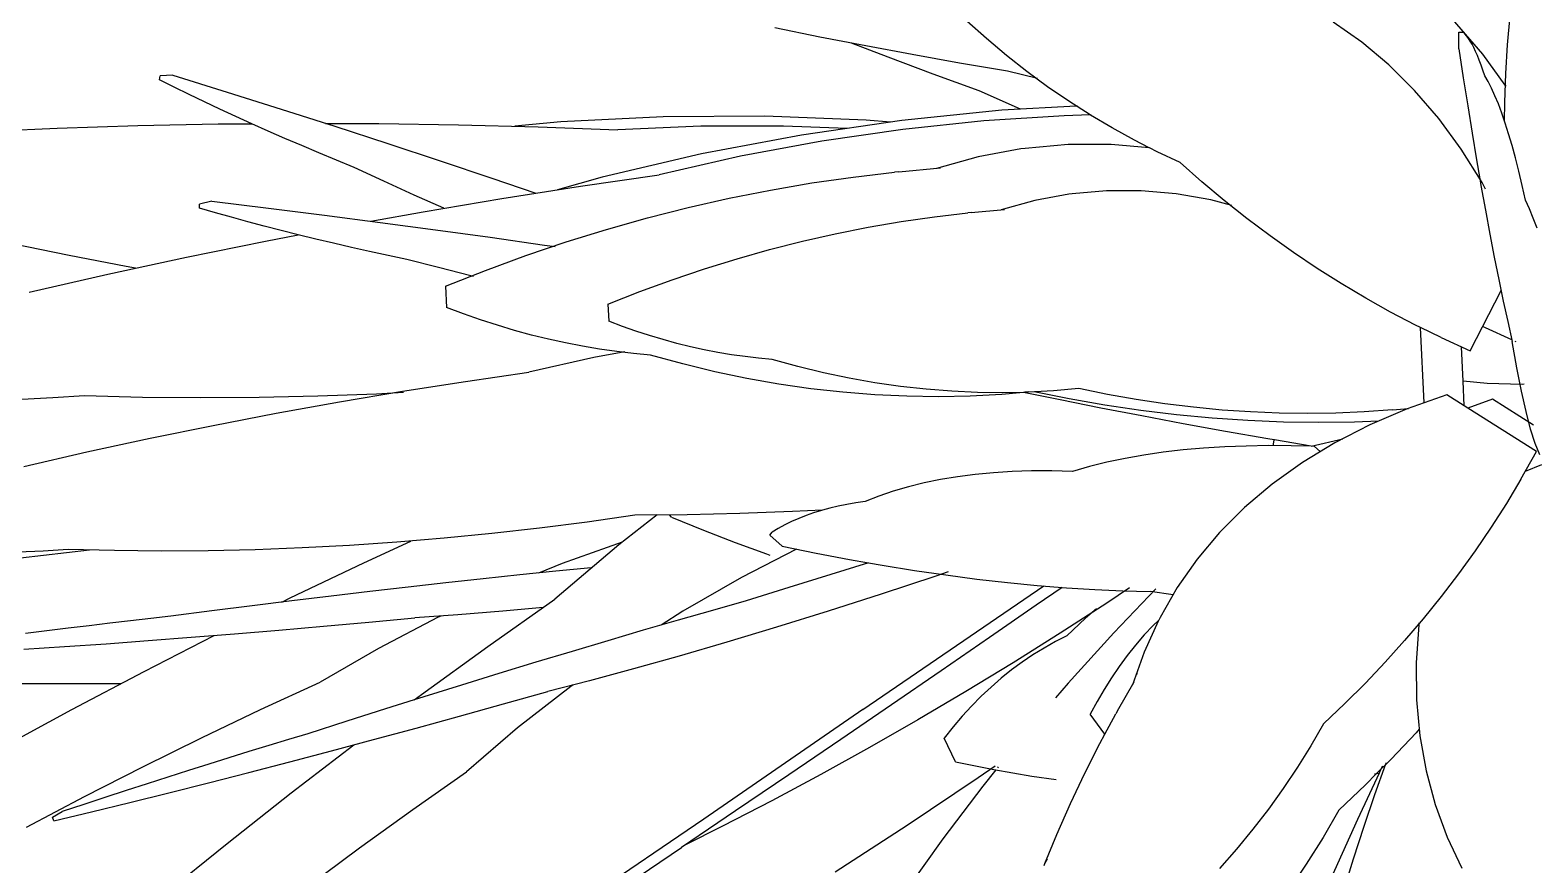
# Model space of a CAD drawing. Header units: metres. Extents: x 244.4 to 340.3, y -4.1 to 64.3.
# Drawn here: x 303.6698 to 304.0445, y 40.7548 to 40.9626 of the extents above; entities that cross this region are included whole.
import ezdxf

# ---------------------------------------------------------------- set-up
doc = ezdxf.new("R2010")
doc.units = ezdxf.units.M
doc.layers.add('Edges', color=7, linetype='Continuous')

msp = doc.modelspace()

# ---------------------------------------------------------------- linework, layer by layer
at = {"layer": 'Edges'}
for p, q in [((303.8662, 40.96086), (303.85497, 40.96311)), ((303.90765, 40.96045), (303.90278, 40.96481)), ((304.00096, 40.95958), (303.99384, 40.96457)), ((304.03105, 40.95655), (304.02356, 40.96529)), ((304.03721, 40.95893), (304.03784, 40.96614)), ((303.8776, 40.95866), (303.8662, 40.96086)), ((303.88322, 40.95584), (303.8741, 40.95933)), ((303.91261, 40.95628), (303.90765, 40.96045)), ((304.00772, 40.95391), (304.00096, 40.95958)), ((304.02515, 40.96203), (304.02615, 40.96204)), ((304.02515, 40.95788), (304.02515, 40.96203)), ((304.02659, 40.96163), (304.02615, 40.96204)), ((304.02704, 40.96112), (304.02659, 40.96163)), ((304.02749, 40.96052), (304.02704, 40.96112)), ((304.02794, 40.95984), (304.02749, 40.96052)), ((304.02839, 40.95907), (304.02794, 40.95984)), ((304.02884, 40.95821), (304.02839, 40.95907)), ((304.03677, 40.95174), (304.03721, 40.95893)), ((303.88919, 40.9565), (303.8776, 40.95866)), ((303.89441, 40.95164), (303.88322, 40.95584)), ((303.90096, 40.95439), (303.88919, 40.9565)), ((303.91767, 40.95229), (303.91261, 40.95628)), ((304.02515, 40.95788), (304.02623, 40.95068)), ((304.02929, 40.95726), (304.02884, 40.95821)), ((304.02974, 40.95622), (304.02929, 40.95726)), ((304.03019, 40.9551), (304.02974, 40.95622)), ((304.03064, 40.95389), (304.03019, 40.9551)), ((304.03667, 40.94887), (304.03105, 40.95655)), ((303.70198, 40.95024), (303.70213, 40.9512)), ((303.70527, 40.95136), (303.70213, 40.9512)), ((303.70527, 40.95136), (303.71882, 40.94714)), ((303.90579, 40.94746), (303.89441, 40.95164)), ((303.9129, 40.95233), (303.90096, 40.95439)), ((303.92034, 40.95055), (303.9129, 40.95233)), ((303.92283, 40.94849), (303.91767, 40.95229)), ((304.01411, 40.94757), (304.00772, 40.95391)), ((304.03109, 40.95259), (304.03064, 40.95389)), ((304.03155, 40.9512), (304.03109, 40.95259)), ((304.03239, 40.94977), (304.03155, 40.9512)), ((304.03652, 40.94457), (304.03677, 40.95174)), ((303.70562, 40.94841), (303.70198, 40.95024)), ((303.70934, 40.94658), (303.70562, 40.94841)), ((303.91613, 40.94289), (303.90579, 40.94746)), ((303.92809, 40.94488), (303.92283, 40.94849)), ((304.02011, 40.94057), (304.01411, 40.94757)), ((304.02623, 40.95068), (304.02732, 40.94369)), ((304.03324, 40.94812), (304.03239, 40.94977)), ((304.03409, 40.94626), (304.03324, 40.94812)), ((304.03685, 40.94862), (304.03667, 40.94887)), ((303.71313, 40.94475), (303.70934, 40.94658)), ((303.71699, 40.94293), (303.71313, 40.94475)), ((303.71882, 40.94714), (303.73224, 40.9429)), ((303.93344, 40.94145), (303.92809, 40.94488)), ((303.93018, 40.94369), (303.92997, 40.94367)), ((304.02732, 40.94369), (304.02842, 40.9369)), ((304.03494, 40.94419), (304.03409, 40.94626)), ((304.03579, 40.94192), (304.03494, 40.94419)), ((304.03649, 40.93988), (304.03652, 40.94457)), ((303.72092, 40.9411), (303.71699, 40.94293)), ((303.7249, 40.93929), (303.72092, 40.9411)), ((303.73224, 40.9429), (303.74554, 40.93863)), ((303.82722, 40.94096), (303.8018, 40.93972)), ((303.85252, 40.94112), (303.82722, 40.94096)), ((303.87767, 40.94018), (303.85252, 40.94112)), ((303.88656, 40.9401), (303.86166, 40.93647)), ((303.88377, 40.93969), (303.87767, 40.94018)), ((303.91144, 40.94262), (303.88656, 40.9401)), ((303.90694, 40.93999), (303.88683, 40.93788)), ((303.92695, 40.94128), (303.90694, 40.93999)), ((303.92997, 40.94367), (303.91144, 40.94262)), ((303.93344, 40.94145), (303.92695, 40.94128)), ((303.93349, 40.94143), (303.93344, 40.94145)), ((303.9337, 40.94143), (303.93349, 40.94143)), ((303.93889, 40.93822), (303.93349, 40.94143)), ((304.02571, 40.93293), (304.02011, 40.94057)), ((304.03664, 40.93943), (304.03579, 40.94192)), ((303.65647, 40.93732), (303.67654, 40.93818)), ((303.67654, 40.93818), (303.69658, 40.93882)), ((303.69658, 40.93882), (303.71658, 40.93922)), ((303.71658, 40.93922), (303.7249, 40.93929)), ((303.72899, 40.93746), (303.7249, 40.93929)), ((303.73313, 40.93564), (303.72899, 40.93746)), ((303.74324, 40.93937), (303.75647, 40.93933)), ((303.74554, 40.93863), (303.75871, 40.93435)), ((303.75647, 40.93933), (303.77634, 40.93904)), ((303.77634, 40.93904), (303.79616, 40.93853)), ((303.8018, 40.93972), (303.79033, 40.93868)), ((303.79616, 40.93853), (303.81593, 40.93778)), ((303.83661, 40.93864), (303.81593, 40.93778)), ((303.85716, 40.9387), (303.83661, 40.93864)), ((303.86166, 40.93647), (303.83679, 40.93175)), ((303.87295, 40.93812), (303.85716, 40.9387)), ((303.88683, 40.93788), (303.86665, 40.93493)), ((303.94443, 40.93517), (303.93889, 40.93822)), ((304.02842, 40.9369), (304.02951, 40.93032)), ((304.03749, 40.93674), (304.03664, 40.93943)), ((304.03834, 40.93385), (304.03749, 40.93674)), ((303.73734, 40.93382), (303.73313, 40.93564)), ((303.74161, 40.932), (303.73734, 40.93382)), ((303.75871, 40.93435), (303.77174, 40.93004)), ((303.86665, 40.93493), (303.84645, 40.93117)), ((303.91616, 40.93301), (303.90559, 40.93106)), ((303.91723, 40.93312), (303.91616, 40.93301)), ((303.92791, 40.93411), (303.91723, 40.93312)), ((303.93866, 40.93413), (303.92791, 40.93411)), ((303.94811, 40.9333), (303.93866, 40.93413)), ((303.94811, 40.9333), (303.94443, 40.93517)), ((303.94821, 40.93329), (303.94811, 40.9333)), ((303.95005, 40.93232), (303.94821, 40.93329)), ((304.0309, 40.92465), (304.02571, 40.93293)), ((304.03919, 40.93075), (304.03834, 40.93385)), ((303.74596, 40.93019), (303.74161, 40.932)), ((303.75036, 40.92838), (303.74596, 40.93019)), ((303.77174, 40.93004), (303.78464, 40.92572)), ((303.83679, 40.93175), (303.81202, 40.92595)), ((303.84645, 40.93117), (303.82626, 40.92659)), ((303.90559, 40.93106), (303.89519, 40.92816)), ((303.95577, 40.92965), (303.95005, 40.93232)), ((303.96123, 40.92483), (303.95577, 40.92965)), ((304.02951, 40.93032), (304.03034, 40.92555)), ((304.04004, 40.92744), (304.03919, 40.93075)), ((303.75776, 40.92494), (303.75036, 40.92838)), ((303.76532, 40.92151), (303.75776, 40.92494)), ((303.78464, 40.92572), (303.79554, 40.92201)), ((303.81202, 40.92595), (303.80092, 40.92285)), ((303.80668, 40.92375), (303.82626, 40.92659)), ((303.86416, 40.92453), (303.87446, 40.92601)), ((303.87446, 40.92601), (303.88479, 40.92722)), ((303.88587, 40.92732), (303.88479, 40.92722)), ((303.88587, 40.92732), (303.89623, 40.92826)), ((304.03034, 40.92555), (304.03062, 40.92394)), ((304.04088, 40.92393), (304.04004, 40.92744)), ((303.77266, 40.91825), (303.76532, 40.92151)), ((303.78709, 40.92068), (303.80668, 40.92375)), ((303.84366, 40.92074), (303.8539, 40.92277)), ((303.8539, 40.92277), (303.86416, 40.92453)), ((303.92809, 40.92172), (303.91962, 40.92016)), ((303.92895, 40.9218), (303.92809, 40.92172)), ((303.9375, 40.9226), (303.92895, 40.9218)), ((303.94611, 40.92261), (303.9375, 40.9226)), ((303.95477, 40.92186), (303.94611, 40.92261)), ((303.96346, 40.92033), (303.95477, 40.92186)), ((303.96678, 40.92017), (303.96123, 40.92483)), ((304.03062, 40.92394), (304.03172, 40.91776)), ((304.03178, 40.92301), (304.0309, 40.92465)), ((304.04173, 40.92022), (304.04088, 40.92393)), ((303.71497, 40.91997), (303.71191, 40.91924)), ((303.71194, 40.91827), (303.71191, 40.91924)), ((303.71585, 40.91713), (303.71194, 40.91827)), ((303.71497, 40.91997), (303.72906, 40.91826)), ((303.72906, 40.91826), (303.74303, 40.91651)), ((303.7675, 40.91738), (303.78709, 40.92068)), ((303.82329, 40.91585), (303.83346, 40.91843)), ((303.83346, 40.91843), (303.84366, 40.92074)), ((303.90382, 40.91716), (303.91212, 40.91791)), ((303.91962, 40.92016), (303.91129, 40.91783)), ((303.96864, 40.91896), (303.96346, 40.92033)), ((303.97242, 40.91569), (303.96678, 40.92017)), ((304.03172, 40.91776), (304.03282, 40.9118)), ((304.04268, 40.9181), (304.04173, 40.92022)), ((304.04363, 40.91578), (304.04268, 40.9181)), ((303.71983, 40.916), (303.71585, 40.91713)), ((303.72389, 40.91489), (303.71983, 40.916)), ((303.72802, 40.91379), (303.72389, 40.91489)), ((303.73221, 40.9127), (303.72802, 40.91379)), ((303.74303, 40.91651), (303.75688, 40.91472)), ((303.75448, 40.91503), (303.7675, 40.91738)), ((303.75688, 40.91472), (303.7706, 40.91288)), ((303.81316, 40.91299), (303.82329, 40.91585)), ((303.87821, 40.91352), (303.88644, 40.91493)), ((303.88644, 40.91493), (303.89469, 40.91611)), ((303.89469, 40.91611), (303.90296, 40.91708)), ((303.90382, 40.91716), (303.90296, 40.91708)), ((303.97815, 40.91138), (303.97242, 40.91569)), ((304.04458, 40.91327), (304.04363, 40.91578)), ((303.70869, 40.90606), (303.72829, 40.91007)), ((303.72829, 40.91007), (303.73645, 40.91164)), ((303.73645, 40.91164), (303.73221, 40.9127)), ((303.74081, 40.91058), (303.73645, 40.91164)), ((303.74521, 40.90953), (303.74081, 40.91058)), ((303.7706, 40.91288), (303.7842, 40.911)), ((303.7842, 40.911), (303.79767, 40.90908)), ((303.80308, 40.90986), (303.81316, 40.91299)), ((303.8537, 40.90797), (303.86184, 40.91004)), ((303.86184, 40.91004), (303.87001, 40.91189)), ((303.87001, 40.91189), (303.87821, 40.91352)), ((303.98397, 40.90723), (303.97815, 40.91138)), ((304.03282, 40.9118), (304.03393, 40.90604)), ((303.67947, 40.90646), (303.66534, 40.90942)), ((303.69369, 40.90372), (303.67947, 40.90646)), ((303.74968, 40.90851), (303.74521, 40.90953)), ((303.75421, 40.90749), (303.74968, 40.90851)), ((303.75881, 40.90649), (303.75421, 40.90749)), ((303.76347, 40.90551), (303.75881, 40.90649)), ((303.78303, 40.90277), (303.79303, 40.90645)), ((303.79303, 40.90645), (303.80308, 40.90986)), ((303.79767, 40.90908), (303.80037, 40.90868)), ((303.84559, 40.90568), (303.8537, 40.90797)), ((303.98988, 40.90327), (303.98397, 40.90723)), ((303.68909, 40.90182), (303.70869, 40.90606)), ((303.69599, 40.90331), (303.69369, 40.90372)), ((303.77137, 40.90346), (303.76347, 40.90551)), ((303.77942, 40.90145), (303.77137, 40.90346)), ((303.77307, 40.89883), (303.78303, 40.90277)), ((303.82946, 40.90044), (303.83751, 40.90317)), ((303.83751, 40.90317), (303.84559, 40.90568)), ((303.99587, 40.89947), (303.98988, 40.90327)), ((304.03393, 40.90604), (304.03504, 40.90049)), ((303.66951, 40.89735), (303.68909, 40.90182)), ((303.77307, 40.89883), (303.77333, 40.89355)), ((303.78009, 40.90129), (303.77942, 40.90145)), ((303.82145, 40.8975), (303.82946, 40.90044)), ((304.00195, 40.89585), (303.99587, 40.89947)), ((304.03504, 40.90049), (304.03616, 40.89515)), ((303.81347, 40.89434), (303.82145, 40.8975)), ((304.00812, 40.8924), (304.00195, 40.89585)), ((304.0279, 40.88276), (304.03562, 40.89775)), ((304.03616, 40.89515), (304.03727, 40.89002)), ((303.77756, 40.89196), (303.77333, 40.89355)), ((303.78179, 40.89047), (303.77756, 40.89196)), ((303.81347, 40.89434), (303.81368, 40.89011)), ((304.01437, 40.88913), (304.00812, 40.8924)), ((303.78603, 40.8891), (303.78179, 40.89047)), ((303.79026, 40.88784), (303.78603, 40.8891)), ((303.7945, 40.88668), (303.79026, 40.88784)), ((303.81707, 40.88883), (303.81368, 40.89011)), ((303.82046, 40.88765), (303.81707, 40.88883)), ((303.82385, 40.88655), (303.82046, 40.88765)), ((304.01555, 40.88858), (304.01437, 40.88913)), ((304.0207, 40.88604), (304.01555, 40.88858)), ((304.01646, 40.86979), (304.01555, 40.88858)), ((304.03178, 40.88847), (304.03103, 40.88884)), ((304.0383, 40.8855), (304.03178, 40.88847)), ((304.03727, 40.89002), (304.03839, 40.8851)), ((303.79874, 40.88564), (303.7945, 40.88668)), ((303.80297, 40.8847), (303.79874, 40.88564)), ((303.8072, 40.88387), (303.80297, 40.8847)), ((303.81143, 40.88316), (303.8072, 40.88387)), ((303.82724, 40.88553), (303.82385, 40.88655)), ((303.83064, 40.88461), (303.82724, 40.88553)), ((303.83403, 40.88377), (303.83064, 40.88461)), ((303.83742, 40.88302), (303.83403, 40.88377)), ((304.0207, 40.88604), (304.0279, 40.88276)), ((304.02615, 40.87516), (304.02574, 40.88375)), ((304.03952, 40.87855), (304.03839, 40.8851)), ((304.03941, 40.885), (304.03916, 40.88511)), ((303.80995, 40.88109), (303.79378, 40.87742)), ((303.81773, 40.88254), (303.80995, 40.88109)), ((303.81566, 40.88255), (303.81143, 40.88316)), ((303.81988, 40.88206), (303.81566, 40.88255)), ((303.82409, 40.88167), (303.81988, 40.88206)), ((303.83208, 40.87948), (303.82409, 40.88167)), ((303.84081, 40.88236), (303.83742, 40.88302)), ((303.8442, 40.88179), (303.84081, 40.88236)), ((303.84758, 40.8813), (303.8442, 40.88179)), ((303.85096, 40.88091), (303.84758, 40.8813)), ((303.85434, 40.8806), (303.85096, 40.88091)), ((303.86074, 40.87884), (303.85434, 40.8806)), ((303.77809, 40.87515), (303.79378, 40.87742)), ((303.84006, 40.87754), (303.83208, 40.87948)), ((303.84803, 40.87587), (303.84006, 40.87754)), ((303.86713, 40.87729), (303.86074, 40.87884)), ((303.87352, 40.87595), (303.86713, 40.87729)), ((304.04067, 40.87272), (304.03952, 40.87855)), ((303.74671, 40.87005), (303.7624, 40.87269)), ((303.7624, 40.87269), (303.77809, 40.87515)), ((303.85601, 40.87446), (303.84803, 40.87587)), ((303.86397, 40.87331), (303.85601, 40.87446)), ((303.87192, 40.87242), (303.86397, 40.87331)), ((303.8799, 40.87482), (303.87352, 40.87595)), ((303.88628, 40.8739), (303.8799, 40.87482)), ((303.89265, 40.87319), (303.88628, 40.8739)), ((303.89901, 40.87269), (303.89265, 40.87319)), ((303.90536, 40.87239), (303.89901, 40.87269)), ((303.91818, 40.87252), (303.91684, 40.8724)), ((303.91953, 40.87256), (303.91801, 40.87245)), ((303.9282, 40.8708), (303.91953, 40.87256)), ((303.92431, 40.87279), (303.91967, 40.87254)), ((303.9306, 40.87334), (303.92431, 40.87279)), ((303.93773, 40.87189), (303.9306, 40.87334)), ((304.03214, 40.87463), (304.02615, 40.87516)), ((304.02644, 40.86905), (304.02615, 40.87516)), ((304.0409, 40.8744), (304.03214, 40.87463)), ((304.04182, 40.86764), (304.04067, 40.87272)), ((304.04133, 40.87443), (304.0409, 40.8744)), ((303.67547, 40.87102), (303.66769, 40.87063)), ((303.68327, 40.87151), (303.67547, 40.87102)), ((303.6977, 40.87115), (303.68327, 40.87151)), ((303.71218, 40.87102), (303.6977, 40.87115)), ((303.72672, 40.87112), (303.71218, 40.87102)), ((303.74131, 40.87144), (303.72672, 40.87112)), ((303.731, 40.86721), (303.74671, 40.87005)), ((303.75594, 40.87199), (303.74131, 40.87144)), ((303.76263, 40.87234), (303.75594, 40.87199)), ((303.87986, 40.8718), (303.87192, 40.87242)), ((303.88779, 40.87143), (303.87986, 40.8718)), ((303.89569, 40.87133), (303.88779, 40.87143)), ((303.90358, 40.8715), (303.89569, 40.87133)), ((303.91145, 40.87192), (303.90358, 40.8715)), ((303.91169, 40.87232), (303.90536, 40.87239)), ((303.9168, 40.8724), (303.91145, 40.87192)), ((303.9168, 40.8724), (303.91169, 40.87232)), ((303.91684, 40.8724), (303.9168, 40.8724)), ((303.92597, 40.87052), (303.91684, 40.8724)), ((303.91801, 40.87245), (303.9172, 40.87243)), ((303.93604, 40.86851), (303.92597, 40.87052)), ((303.93711, 40.86923), (303.9282, 40.8708)), ((303.94601, 40.86791), (303.93711, 40.86923)), ((303.94487, 40.87063), (303.93773, 40.87189)), ((303.95199, 40.86957), (303.94487, 40.87063)), ((303.95911, 40.8687), (303.95199, 40.86957)), ((304.02209, 40.87179), (304.01227, 40.8683)), ((304.02644, 40.86905), (304.02209, 40.87179)), ((304.02734, 40.86848), (304.02644, 40.86905)), ((304.03351, 40.87068), (304.02734, 40.86848)), ((304.04372, 40.86425), (304.03351, 40.87068)), ((303.7153, 40.86419), (303.731, 40.86721)), ((303.94624, 40.86654), (303.93604, 40.86851)), ((303.95489, 40.86682), (303.94601, 40.86791)), ((303.95658, 40.8646), (303.94624, 40.86654)), ((303.96377, 40.86598), (303.95489, 40.86682)), ((303.96622, 40.86802), (303.95911, 40.8687)), ((303.97264, 40.86537), (303.96377, 40.86598)), ((303.97333, 40.86754), (303.96622, 40.86802)), ((303.98149, 40.86501), (303.97264, 40.86537)), ((303.98042, 40.86725), (303.97333, 40.86754)), ((303.98749, 40.86716), (303.98042, 40.86725)), ((303.99032, 40.86489), (303.98149, 40.86501)), ((303.99456, 40.86725), (303.98749, 40.86716)), ((303.99914, 40.86502), (303.99032, 40.86489)), ((304.0016, 40.86755), (303.99456, 40.86725)), ((304.0052, 40.86527), (303.99914, 40.86502)), ((304.00863, 40.86803), (304.0016, 40.86755)), ((304.01227, 40.8683), (304.003, 40.86432)), ((304.00863, 40.86803), (304.0126, 40.86842)), ((304.04446, 40.85768), (304.02734, 40.86848)), ((304.04297, 40.86329), (304.04182, 40.86764)), ((303.6996, 40.86098), (303.7153, 40.86419)), ((303.96705, 40.8627), (303.95658, 40.8646)), ((303.97765, 40.86083), (303.96705, 40.8627)), ((304.003, 40.86432), (303.9943, 40.85987)), ((304.04413, 40.85971), (304.04297, 40.86329)), ((303.66821, 40.854), (303.6839, 40.85758)), ((303.6839, 40.85758), (303.6996, 40.86098)), ((303.9516, 40.8575), (303.94679, 40.85679)), ((303.95655, 40.85807), (303.9516, 40.8575)), ((303.96164, 40.85853), (303.95655, 40.85807)), ((303.96688, 40.85886), (303.96164, 40.85853)), ((303.97225, 40.85906), (303.96688, 40.85886)), ((303.97776, 40.85915), (303.97225, 40.85906)), ((303.97917, 40.86057), (303.97765, 40.86083)), ((303.98341, 40.8591), (303.97776, 40.85915)), ((303.97894, 40.85914), (303.97915, 40.8605)), ((303.97915, 40.8605), (303.97917, 40.86057)), ((303.97925, 40.86056), (303.97915, 40.8605)), ((303.97925, 40.86056), (303.97917, 40.86057)), ((303.98837, 40.859), (303.97925, 40.86056)), ((303.98837, 40.859), (303.98341, 40.8591)), ((303.9943, 40.85987), (303.98619, 40.85496)), ((303.98837, 40.859), (303.99625, 40.86087)), ((303.9892, 40.85894), (303.98837, 40.859)), ((303.9892, 40.85894), (303.99066, 40.85767)), ((304.04057, 40.8508), (304.04446, 40.85768)), ((304.04529, 40.85688), (304.04413, 40.85971)), ((303.93323, 40.85394), (303.929, 40.85275)), ((303.9376, 40.85502), (303.93323, 40.85394)), ((303.94212, 40.85597), (303.9376, 40.85502)), ((303.94679, 40.85679), (303.94212, 40.85597)), ((303.98619, 40.85496), (303.9787, 40.84959)), ((304.04571, 40.85439), (304.04164, 40.85268)), ((303.89619, 40.85071), (303.89212, 40.84988)), ((303.90042, 40.8514), (303.89619, 40.85071)), ((303.9048, 40.85196), (303.90042, 40.8514)), ((303.90934, 40.85239), (303.9048, 40.85196)), ((303.91403, 40.85268), (303.90934, 40.85239)), ((303.91887, 40.85284), (303.91403, 40.85268)), ((303.92386, 40.85286), (303.91887, 40.85284)), ((303.929, 40.85275), (303.92386, 40.85286)), ((304.04057, 40.8508), (304.03694, 40.84476)), ((303.88086, 40.84658), (303.87743, 40.84522)), ((303.88446, 40.84781), (303.88086, 40.84658)), ((303.88821, 40.84891), (303.88446, 40.84781)), ((303.89212, 40.84988), (303.88821, 40.84891)), ((303.9787, 40.84959), (303.97182, 40.84378)), ((303.85935, 40.84273), (303.84626, 40.84227)), ((303.86686, 40.84309), (303.85935, 40.84273)), ((303.86662, 40.84303), (303.86465, 40.84242)), ((303.86686, 40.84309), (303.86662, 40.84303)), ((303.86865, 40.84358), (303.86686, 40.84309)), ((303.87074, 40.84407), (303.86865, 40.84358)), ((303.87291, 40.84451), (303.87074, 40.84407)), ((303.87514, 40.84489), (303.87291, 40.84451)), ((303.87743, 40.84522), (303.87514, 40.84489)), ((303.97182, 40.84378), (303.96559, 40.83754)), ((304.03694, 40.84476), (304.03313, 40.83882)), ((303.80832, 40.84014), (303.79646, 40.83861)), ((303.82019, 40.84185), (303.80832, 40.84014)), ((303.82569, 40.8419), (303.81617, 40.8345)), ((303.83321, 40.84197), (303.82019, 40.84185)), ((303.82931, 40.84132), (303.82882, 40.84193)), ((303.82931, 40.84132), (303.83729, 40.83811)), ((303.84626, 40.84227), (303.83321, 40.84197)), ((303.85748, 40.83943), (303.85586, 40.83854)), ((303.85917, 40.84026), (303.85748, 40.83943)), ((303.86093, 40.84104), (303.85917, 40.84026)), ((303.86276, 40.84176), (303.86093, 40.84104)), ((303.86465, 40.84242), (303.86276, 40.84176)), ((304.03313, 40.83882), (304.02916, 40.83297)), ((303.76098, 40.83511), (303.7492, 40.83431)), ((303.7528, 40.83001), (303.7645, 40.83541)), ((303.77278, 40.8361), (303.76098, 40.83511)), ((303.78461, 40.83726), (303.77278, 40.8361)), ((303.79646, 40.83861), (303.78461, 40.83726)), ((303.81703, 40.83516), (303.80211, 40.82985)), ((303.83729, 40.83811), (303.84516, 40.83507)), ((303.84516, 40.83507), (303.85292, 40.83219)), ((303.85372, 40.83683), (303.8543, 40.8376)), ((303.85684, 40.83413), (303.85372, 40.83683)), ((303.85586, 40.83854), (303.8543, 40.8376)), ((303.96559, 40.83754), (303.96, 40.83088)), ((303.67299, 40.83291), (303.66676, 40.8326)), ((303.68451, 40.83317), (303.6674, 40.83117)), ((303.67924, 40.8333), (303.67299, 40.83291)), ((303.69079, 40.83302), (303.67924, 40.8333)), ((303.7024, 40.83291), (303.69079, 40.83302)), ((303.71404, 40.83299), (303.7024, 40.83291)), ((303.72573, 40.83325), (303.71404, 40.83299)), ((303.73745, 40.83369), (303.72573, 40.83325)), ((303.7492, 40.83431), (303.73745, 40.83369)), ((303.81617, 40.8345), (303.80026, 40.82091)), ((303.86035, 40.83341), (303.84674, 40.82636)), ((303.85292, 40.83219), (303.85376, 40.83189)), ((303.85684, 40.83413), (303.86527, 40.83241)), ((303.86527, 40.83241), (303.87356, 40.83084)), ((304.02916, 40.83297), (304.02503, 40.82723)), ((303.73444, 40.82124), (303.7528, 40.83001)), ((303.80051, 40.82787), (303.79154, 40.82696)), ((303.80211, 40.82985), (303.79619, 40.82743)), ((303.80933, 40.82873), (303.80051, 40.82787)), ((303.80942, 40.82874), (303.80933, 40.82873)), ((303.87832, 40.83), (303.86895, 40.82711)), ((303.87356, 40.83084), (303.87832, 40.83)), ((303.87832, 40.83), (303.8817, 40.82941)), ((303.8817, 40.82941), (303.88971, 40.82811)), ((303.88971, 40.82811), (303.89756, 40.82696)), ((303.89813, 40.82771), (303.89501, 40.82666)), ((303.96, 40.83088), (303.95507, 40.82382)), ((303.7638, 40.82396), (303.75428, 40.82286)), ((303.77318, 40.825), (303.7638, 40.82396)), ((303.78243, 40.82601), (303.77318, 40.825)), ((303.79154, 40.82696), (303.78243, 40.82601)), ((303.84674, 40.82636), (303.83215, 40.81794)), ((303.85845, 40.82384), (303.84785, 40.8205)), ((303.86895, 40.82711), (303.85845, 40.82384)), ((303.87687, 40.79344), (303.92186, 40.82423)), ((303.89501, 40.82666), (303.88142, 40.8222)), ((303.89756, 40.82696), (303.90527, 40.82595)), ((303.90527, 40.82595), (303.91283, 40.82508)), ((303.91283, 40.82508), (303.92025, 40.82436)), ((303.92642, 40.82386), (303.92002, 40.81941)), ((303.92025, 40.82436), (303.9275, 40.82377)), ((303.9275, 40.82377), (303.93461, 40.82333)), ((303.94321, 40.82377), (303.93755, 40.81998)), ((303.95507, 40.82382), (303.95082, 40.81636)), ((304.02503, 40.82723), (304.02072, 40.82159)), ((303.73486, 40.82054), (303.72497, 40.81931)), ((303.7324, 40.82023), (303.73444, 40.82124)), ((303.74464, 40.82172), (303.73486, 40.82054)), ((303.75428, 40.82286), (303.74464, 40.82172)), ((303.78362, 40.80919), (303.80026, 40.82091)), ((303.84785, 40.8205), (303.83946, 40.81814)), ((303.88142, 40.8222), (303.86822, 40.81797)), ((303.93461, 40.82333), (303.94157, 40.82303)), ((303.94973, 40.82352), (303.93928, 40.81259)), ((303.94157, 40.82303), (303.94836, 40.82287)), ((303.95406, 40.82204), (303.94836, 40.82287)), ((304.02072, 40.82159), (304.01626, 40.81605)), ((303.70481, 40.81672), (303.6998, 40.81615)), ((303.71495, 40.81804), (303.70481, 40.81672)), ((303.72497, 40.81931), (303.71495, 40.81804)), ((303.75404, 40.81522), (303.76549, 40.81629)), ((303.77129, 40.81643), (303.7564, 40.8087)), ((303.77614, 40.81703), (303.76549, 40.81629)), ((303.77195, 40.81674), (303.77129, 40.81643)), ((303.78737, 40.81795), (303.77614, 40.81703)), ((303.79738, 40.81889), (303.78737, 40.81795)), ((303.83215, 40.81794), (303.82676, 40.81449)), ((303.83946, 40.81814), (303.83093, 40.8157)), ((303.86822, 40.81797), (303.85543, 40.81399)), ((303.92002, 40.81941), (303.90839, 40.81136)), ((303.93755, 40.81998), (303.92596, 40.81247)), ((303.93499, 40.8185), (303.93227, 40.81617)), ((303.95082, 40.81636), (303.95046, 40.81573)), ((303.67395, 40.81304), (303.66863, 40.81236)), ((303.67923, 40.8137), (303.67395, 40.81304)), ((303.68445, 40.81434), (303.67923, 40.8137)), ((303.68962, 40.81496), (303.68445, 40.81434)), ((303.69474, 40.81557), (303.68962, 40.81496)), ((303.6998, 40.81615), (303.69474, 40.81557)), ((303.72063, 40.81231), (303.73161, 40.81323)), ((303.73161, 40.81323), (303.74274, 40.8142)), ((303.74274, 40.8142), (303.75404, 40.81522)), ((303.82228, 40.81319), (303.81349, 40.8106)), ((303.83093, 40.8157), (303.82228, 40.81319)), ((303.85543, 40.81399), (303.84308, 40.81026)), ((303.93227, 40.81617), (303.92766, 40.81181)), ((303.93928, 40.81259), (303.92797, 40.80006)), ((303.95039, 40.81561), (303.94682, 40.80778)), ((303.94911, 40.81441), (303.94686, 40.81202)), ((303.95039, 40.81561), (303.94911, 40.81441)), ((303.95046, 40.81573), (303.95039, 40.81561)), ((303.95059, 40.81585), (303.95046, 40.81573)), ((304.01626, 40.81605), (304.01162, 40.81061)), ((304.01514, 40.81456), (304.01452, 40.8051)), ((304.01517, 40.81478), (304.01514, 40.81456)), ((304.01522, 40.81508), (304.01517, 40.81478)), ((303.66821, 40.80847), (303.67836, 40.80914)), ((303.67836, 40.80914), (303.68868, 40.80985)), ((303.68868, 40.80985), (303.69916, 40.81062)), ((303.69811, 40.80297), (303.71557, 40.8119)), ((303.69916, 40.81062), (303.70981, 40.81144)), ((303.70981, 40.81144), (303.72063, 40.81231)), ((303.76715, 40.79725), (303.78362, 40.80919)), ((303.81349, 40.8106), (303.80458, 40.80795)), ((303.84308, 40.81026), (303.8312, 40.80678)), ((303.90839, 40.81136), (303.89639, 40.8031)), ((303.92596, 40.81247), (303.91427, 40.80512)), ((303.92196, 40.80878), (303.9192, 40.80708)), ((303.92478, 40.81036), (303.92196, 40.80878)), ((303.92766, 40.81181), (303.92478, 40.81036)), ((303.9447, 40.80952), (303.94262, 40.80692)), ((303.94686, 40.81202), (303.9447, 40.80952)), ((304.01162, 40.81061), (304.00683, 40.80528)), ((303.7564, 40.8087), (303.7419, 40.80029)), ((303.79554, 40.80522), (303.78637, 40.80243)), ((303.80458, 40.80795), (303.79554, 40.80522)), ((303.8312, 40.80678), (303.81981, 40.80358)), ((303.91427, 40.80512), (303.90247, 40.79792)), ((303.9165, 40.80526), (303.91386, 40.80332)), ((303.9192, 40.80708), (303.9165, 40.80526)), ((303.94262, 40.80692), (303.94062, 40.80421)), ((303.94682, 40.80778), (303.94394, 40.79962)), ((304.00683, 40.80528), (304.00187, 40.80005)), ((304.01452, 40.8051), (304.01461, 40.79588)), ((303.68014, 40.79348), (303.69811, 40.80297)), ((303.78637, 40.80243), (303.77709, 40.79957)), ((303.81981, 40.80358), (303.80893, 40.80064)), ((303.89639, 40.8031), (303.88405, 40.79464)), ((303.91386, 40.80332), (303.91129, 40.80126)), ((303.93871, 40.80139), (303.93687, 40.79846)), ((303.94062, 40.80421), (303.93871, 40.80139)), ((303.94512, 40.80249), (303.94498, 40.80226)), ((302.73013, 40.79996), (303.6924, 40.79996)), ((303.7271, 40.79346), (303.7419, 40.80029)), ((303.77709, 40.79957), (303.76769, 40.79664)), ((303.78751, 40.79487), (303.79858, 40.79799)), ((303.80426, 40.79918), (303.79101, 40.78888)), ((303.80893, 40.80064), (303.79858, 40.79799)), ((303.80486, 40.7996), (303.80426, 40.79918)), ((303.90247, 40.79792), (303.89057, 40.79089)), ((303.90877, 40.79907), (303.90632, 40.79677)), ((303.91129, 40.80126), (303.90877, 40.79907)), ((303.92797, 40.80006), (303.92479, 40.79634)), ((303.93687, 40.79846), (303.93513, 40.79543)), ((303.94021, 40.79312), (303.94436, 40.80034)), ((304.00187, 40.80005), (303.99675, 40.79493)), ((303.76532, 40.79589), (303.75818, 40.79364)), ((303.76532, 40.79589), (303.76715, 40.79725)), ((303.76769, 40.79664), (303.76532, 40.79589)), ((303.77659, 40.79182), (303.78751, 40.79487)), ((303.88405, 40.79464), (303.87139, 40.78599)), ((303.90392, 40.79434), (303.90159, 40.79179)), ((303.90632, 40.79677), (303.90392, 40.79434)), ((303.93513, 40.79543), (303.93346, 40.79229)), ((303.99675, 40.79493), (303.99146, 40.78991)), ((304.01461, 40.79588), (304.01543, 40.78692)), ((303.66231, 40.78374), (303.68014, 40.79348)), ((303.71239, 40.78644), (303.7271, 40.79346)), ((303.74855, 40.79058), (303.73882, 40.78745)), ((303.75818, 40.79364), (303.74855, 40.79058)), ((303.76581, 40.78886), (303.77659, 40.79182)), ((303.87687, 40.79344), (303.8373, 40.76621)), ((303.89057, 40.79089), (303.87857, 40.78402)), ((303.90159, 40.79179), (303.89933, 40.78912)), ((303.93708, 40.78731), (303.93346, 40.79229)), ((303.93708, 40.78731), (303.93978, 40.79237)), ((303.94021, 40.79312), (303.93978, 40.79237)), ((303.69779, 40.77922), (303.71239, 40.78644)), ((303.73882, 40.78745), (303.734, 40.78599)), ((303.75518, 40.78597), (303.76581, 40.78886)), ((303.79101, 40.78888), (303.77827, 40.77799)), ((303.89933, 40.78912), (303.89713, 40.78634)), ((303.89994, 40.78045), (303.89713, 40.78634)), ((303.93583, 40.78504), (303.93708, 40.78731)), ((303.99146, 40.78991), (303.98831, 40.78445)), ((304.01446, 40.78765), (304.00827, 40.78112)), ((304.01528, 40.78856), (304.01446, 40.78765)), ((304.01543, 40.78692), (304.01697, 40.77823)), ((303.7242, 40.78299), (303.71923, 40.78144)), ((303.72912, 40.78451), (303.7242, 40.78299)), ((303.734, 40.78599), (303.72912, 40.78451)), ((303.73437, 40.78044), (303.7447, 40.78317)), ((303.73471, 40.77273), (303.75027, 40.78466)), ((303.7447, 40.78317), (303.75518, 40.78597)), ((303.87139, 40.78599), (303.85844, 40.77719)), ((303.87857, 40.78402), (303.86646, 40.77732)), ((303.93207, 40.7776), (303.93583, 40.78504)), ((303.98831, 40.78445), (303.98498, 40.77909)), ((303.68329, 40.77181), (303.69779, 40.77922)), ((303.71421, 40.77987), (303.70914, 40.77827)), ((303.71923, 40.78144), (303.71421, 40.77987)), ((303.72419, 40.77779), (303.73437, 40.78044)), ((303.89994, 40.78045), (303.9095, 40.77852)), ((303.90977, 40.77935), (303.90553, 40.77643)), ((303.91056, 40.77919), (303.91034, 40.77892)), ((303.98498, 40.77909), (303.98146, 40.77384)), ((304.00685, 40.77989), (304.00414, 40.77222)), ((304.00827, 40.78112), (304.00467, 40.77752)), ((304.00611, 40.77937), (304.00575, 40.7786)), ((304.00698, 40.78024), (304.00685, 40.77989)), ((303.70402, 40.77664), (303.69886, 40.77498)), ((303.70914, 40.77827), (303.70402, 40.77664)), ((303.70431, 40.77274), (303.71417, 40.77523)), ((303.71417, 40.77523), (303.72419, 40.77779)), ((303.76494, 40.76861), (303.77827, 40.77799)), ((303.85844, 40.77719), (303.84522, 40.76823)), ((303.86646, 40.77732), (303.85426, 40.77078)), ((303.90553, 40.77643), (303.88787, 40.76461)), ((303.90995, 40.77844), (303.90669, 40.77438)), ((303.9095, 40.77852), (303.91893, 40.77689)), ((303.91893, 40.77689), (303.92498, 40.77604)), ((303.92851, 40.77005), (303.93207, 40.7776)), ((304.0053, 40.77764), (303.99988, 40.76607)), ((304.00467, 40.77752), (304.00188, 40.77472)), ((304.00417, 40.77743), (304.0053, 40.77764)), ((304.00575, 40.7786), (304.0053, 40.77764)), ((304.01697, 40.77823), (304.01922, 40.76983)), ((303.6689, 40.7642), (303.68329, 40.77181)), ((303.6884, 40.77158), (303.6831, 40.76985)), ((303.69365, 40.7733), (303.6884, 40.77158)), ((303.69886, 40.77498), (303.69365, 40.7733)), ((303.69461, 40.77033), (303.70431, 40.77274)), ((303.71875, 40.76015), (303.73471, 40.77273)), ((303.90669, 40.77438), (303.89676, 40.76128)), ((303.98146, 40.77384), (303.97776, 40.7687)), ((304.00188, 40.77472), (303.99528, 40.76846)), ((304.00414, 40.77222), (304.00148, 40.76432)), ((303.67531, 40.76669), (303.67777, 40.76808)), ((303.67568, 40.76577), (303.68506, 40.76801)), ((303.6831, 40.76985), (303.67777, 40.76808)), ((303.68506, 40.76801), (303.69461, 40.77033)), ((303.75174, 40.75904), (303.76494, 40.76861)), ((303.84522, 40.76823), (303.83176, 40.75915)), ((303.85426, 40.77078), (303.84197, 40.76441)), ((303.92514, 40.7624), (303.92851, 40.77005)), ((303.97776, 40.7687), (303.97388, 40.76367)), ((303.99528, 40.76846), (303.99135, 40.76164)), ((304.01922, 40.76983), (304.02218, 40.76174)), ((303.67568, 40.76577), (303.67531, 40.76669)), ((303.8373, 40.76621), (303.79975, 40.74062)), ((303.84197, 40.76441), (303.8326, 40.75972)), ((303.88787, 40.76461), (303.87003, 40.75301)), ((303.99988, 40.76607), (303.99229, 40.74916)), ((304.00148, 40.76432), (303.99887, 40.7562)), ((303.70297, 40.74735), (303.71875, 40.76015)), ((303.89676, 40.76128), (303.88734, 40.74803)), ((303.92216, 40.75511), (303.92514, 40.7624)), ((303.97388, 40.76367), (303.96983, 40.75874)), ((303.99135, 40.76164), (303.98718, 40.75495)), ((304.02218, 40.76174), (304.02585, 40.75398)), ((303.73868, 40.74931), (303.75174, 40.75904)), ((303.76819, 40.71603), (303.83176, 40.75915)), ((303.92216, 40.75511), (303.92277, 40.75633)), ((303.96983, 40.75874), (303.96559, 40.75393)), ((303.92197, 40.75464), (303.92216, 40.75511)), ((303.98718, 40.75495), (303.98279, 40.7484)), ((303.99887, 40.7562), (303.9963, 40.74785))]:
    msp.add_line(p, q, dxfattribs=at)

doc.saveas('drawing.dxf')
